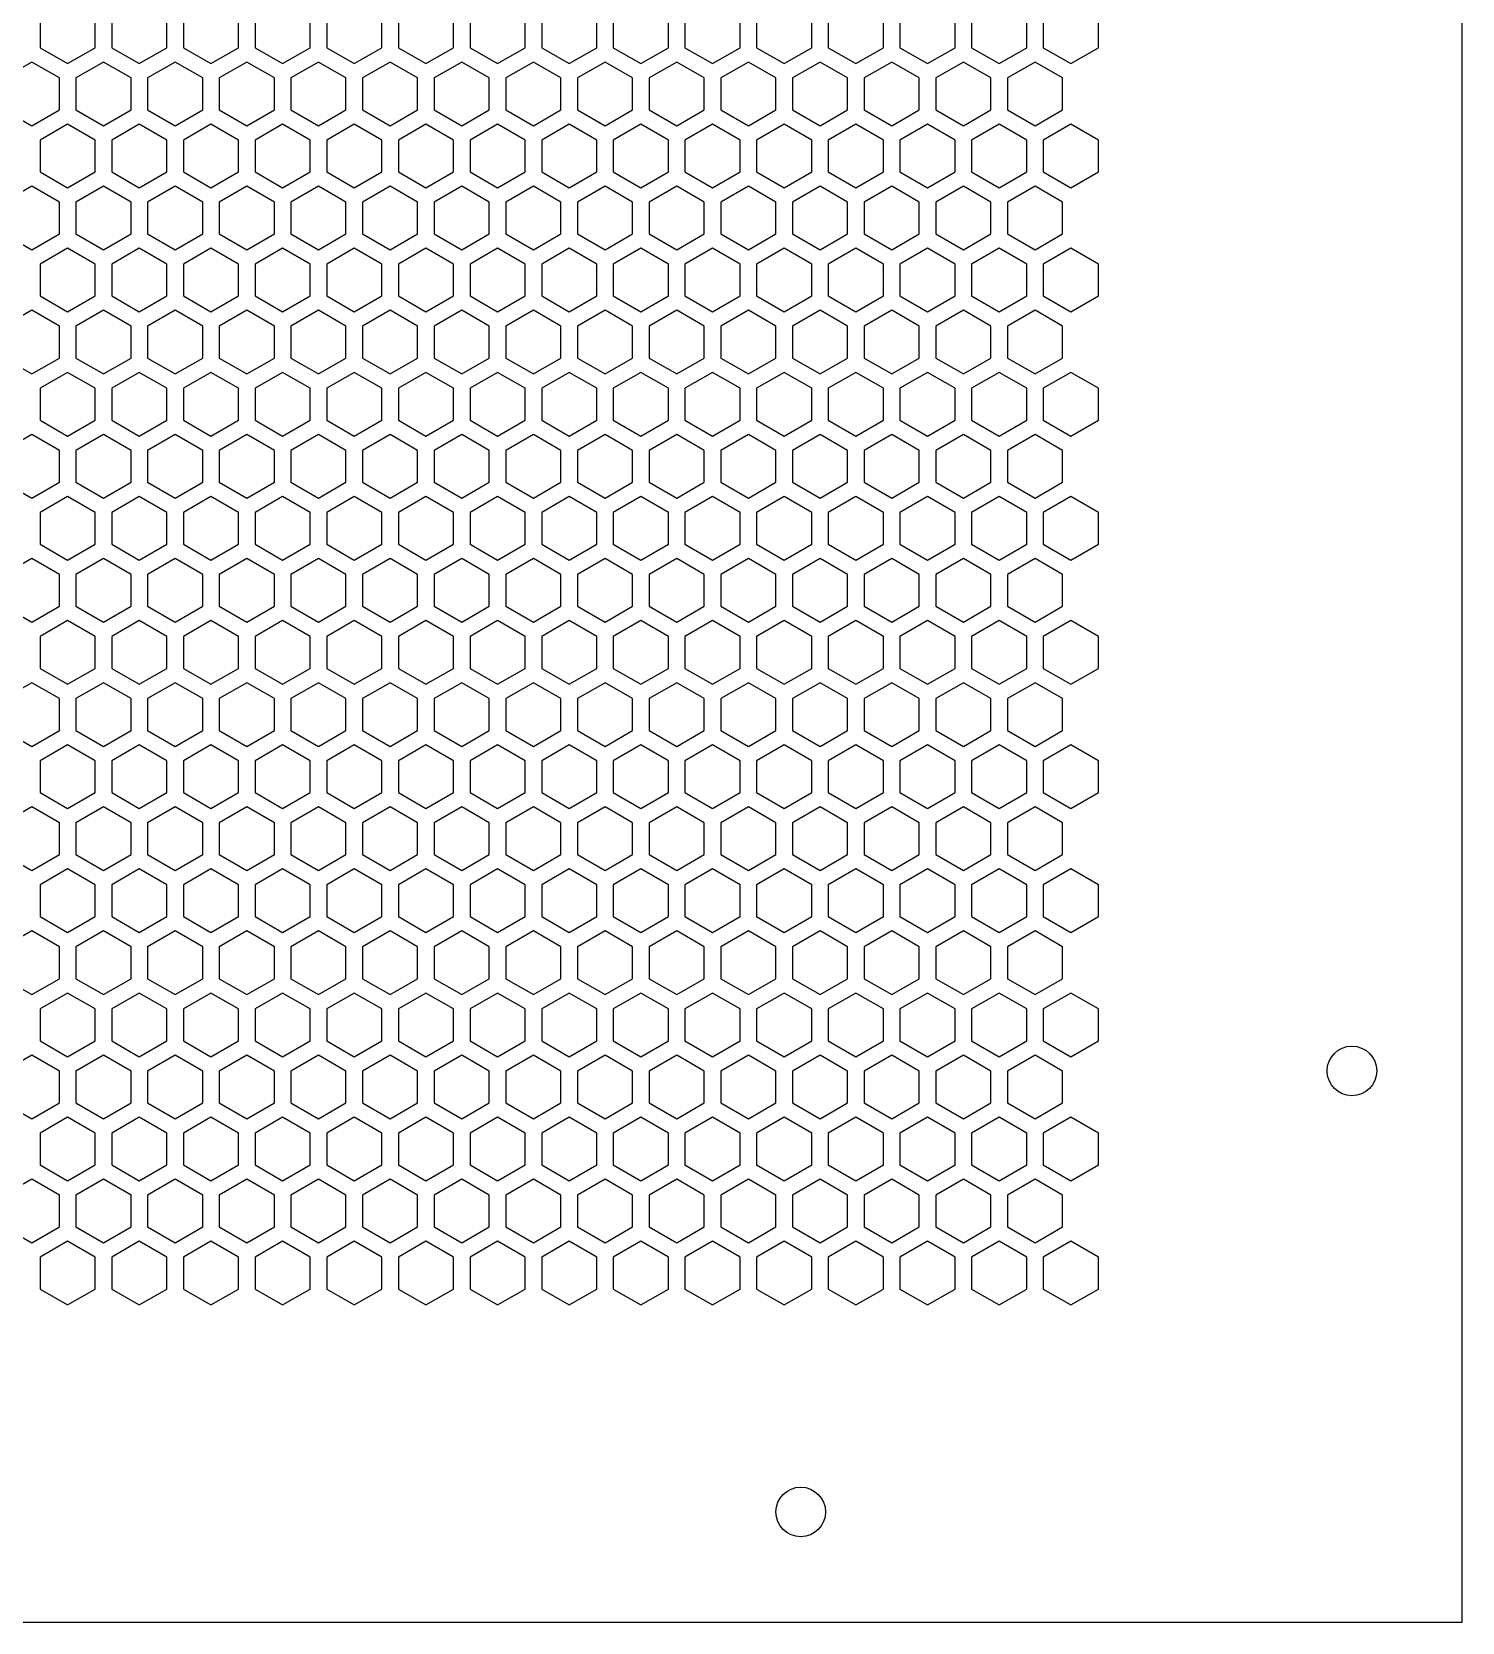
# Model space of a CAD drawing. Header units: millimetres. Extents: x 0 to 500, y 0 to 571.
# Drawn here: x 370.2 to 500, y 0 to 144.2 of the extents above; entities that cross this region are included whole.
import ezdxf

# ---------------------------------------------------------------- set-up
doc = ezdxf.new("R2010")
doc.units = ezdxf.units.MM
doc.layers.add('CUT', color=1, linetype='CONTINUOUS')

msp = doc.modelspace()

# ---------------------------------------------------------------- linework, layer by layer
at = {"layer": 'CUT'}
for p, q in [((500, 0), (500, 571)), ((0, 0), (500, 0))]:
    msp.add_line(p, q, dxfattribs=at)
for points in [[(376, 145.685), (373.5, 147.1284), (371, 145.685), (371, 142.7983), (373.5, 141.3549), (376, 142.7983)], [(382.5, 145.685), (380, 147.1284), (377.5, 145.685), (377.5, 142.7983), (380, 141.3549), (382.5, 142.7983)], [(389, 145.685), (386.5, 147.1284), (384, 145.685), (384, 142.7983), (386.5, 141.3549), (389, 142.7983)], [(395.5, 145.685), (393, 147.1284), (390.5, 145.685), (390.5, 142.7983), (393, 141.3549), (395.5, 142.7983)], [(402, 145.685), (399.5, 147.1284), (397, 145.685), (397, 142.7983), (399.5, 141.3549), (402, 142.7983)], [(408.5, 145.685), (406, 147.1284), (403.5, 145.685), (403.5, 142.7983), (406, 141.3549), (408.5, 142.7983)], [(415, 145.685), (412.5, 147.1284), (410, 145.685), (410, 142.7983), (412.5, 141.3549), (415, 142.7983)], [(421.5, 145.685), (419, 147.1284), (416.5, 145.685), (416.5, 142.7983), (419, 141.3549), (421.5, 142.7983)], [(428, 145.685), (425.5, 147.1284), (423, 145.685), (423, 142.7983), (425.5, 141.3549), (428, 142.7983)], [(434.5, 145.685), (432, 147.1284), (429.5, 145.685), (429.5, 142.7983), (432, 141.3549), (434.5, 142.7983)], [(441, 145.685), (438.5, 147.1284), (436, 145.685), (436, 142.7983), (438.5, 141.3549), (441, 142.7983)], [(447.5, 145.685), (445, 147.1284), (442.5, 145.685), (442.5, 142.7983), (445, 141.3549), (447.5, 142.7983)], [(454, 145.685), (451.5, 147.1284), (449, 145.685), (449, 142.7983), (451.5, 141.3549), (454, 142.7983)], [(460.5, 145.685), (458, 147.1284), (455.5, 145.685), (455.5, 142.7983), (458, 141.3549), (460.5, 142.7983)], [(467, 145.685), (464.5, 147.1284), (462, 145.685), (462, 142.7983), (464.5, 141.3549), (467, 142.7983)], [(372.75, 140.0559), (370.25, 141.4993), (367.75, 140.0559), (367.75, 137.1691), (370.25, 135.7258), (372.75, 137.1691)], [(379.25, 140.0559), (376.75, 141.4993), (374.25, 140.0559), (374.25, 137.1691), (376.75, 135.7258), (379.25, 137.1691)], [(385.75, 140.0559), (383.25, 141.4993), (380.75, 140.0559), (380.75, 137.1691), (383.25, 135.7258), (385.75, 137.1691)], [(392.25, 140.0559), (389.75, 141.4993), (387.25, 140.0559), (387.25, 137.1691), (389.75, 135.7258), (392.25, 137.1691)], [(398.75, 140.0559), (396.25, 141.4993), (393.75, 140.0559), (393.75, 137.1691), (396.25, 135.7258), (398.75, 137.1691)], [(405.25, 140.0559), (402.75, 141.4993), (400.25, 140.0559), (400.25, 137.1691), (402.75, 135.7258), (405.25, 137.1691)], [(411.75, 140.0559), (409.25, 141.4993), (406.75, 140.0559), (406.75, 137.1691), (409.25, 135.7258), (411.75, 137.1691)], [(418.25, 140.0559), (415.75, 141.4993), (413.25, 140.0559), (413.25, 137.1691), (415.75, 135.7258), (418.25, 137.1691)], [(424.75, 140.0559), (422.25, 141.4993), (419.75, 140.0559), (419.75, 137.1691), (422.25, 135.7258), (424.75, 137.1691)], [(431.25, 140.0559), (428.75, 141.4993), (426.25, 140.0559), (426.25, 137.1691), (428.75, 135.7258), (431.25, 137.1691)], [(437.75, 140.0559), (435.25, 141.4993), (432.75, 140.0559), (432.75, 137.1691), (435.25, 135.7258), (437.75, 137.1691)], [(444.25, 140.0559), (441.75, 141.4993), (439.25, 140.0559), (439.25, 137.1691), (441.75, 135.7258), (444.25, 137.1691)], [(450.75, 140.0559), (448.25, 141.4993), (445.75, 140.0559), (445.75, 137.1691), (448.25, 135.7258), (450.75, 137.1691)], [(457.25, 140.0559), (454.75, 141.4993), (452.25, 140.0559), (452.25, 137.1691), (454.75, 135.7258), (457.25, 137.1691)], [(463.75, 140.0559), (461.25, 141.4993), (458.75, 140.0559), (458.75, 137.1691), (461.25, 135.7258), (463.75, 137.1691)], [(376, 134.4267), (373.5, 135.8701), (371, 134.4267), (371, 131.54), (373.5, 130.0966), (376, 131.54)], [(382.5, 134.4267), (380, 135.8701), (377.5, 134.4267), (377.5, 131.54), (380, 130.0966), (382.5, 131.54)], [(389, 134.4267), (386.5, 135.8701), (384, 134.4267), (384, 131.54), (386.5, 130.0966), (389, 131.54)], [(395.5, 134.4267), (393, 135.8701), (390.5, 134.4267), (390.5, 131.54), (393, 130.0966), (395.5, 131.54)], [(402, 134.4267), (399.5, 135.8701), (397, 134.4267), (397, 131.54), (399.5, 130.0966), (402, 131.54)], [(408.5, 134.4267), (406, 135.8701), (403.5, 134.4267), (403.5, 131.54), (406, 130.0966), (408.5, 131.54)], [(415, 134.4267), (412.5, 135.8701), (410, 134.4267), (410, 131.54), (412.5, 130.0966), (415, 131.54)], [(421.5, 134.4267), (419, 135.8701), (416.5, 134.4267), (416.5, 131.54), (419, 130.0966), (421.5, 131.54)], [(428, 134.4267), (425.5, 135.8701), (423, 134.4267), (423, 131.54), (425.5, 130.0966), (428, 131.54)], [(434.5, 134.4267), (432, 135.8701), (429.5, 134.4267), (429.5, 131.54), (432, 130.0966), (434.5, 131.54)], [(441, 134.4267), (438.5, 135.8701), (436, 134.4267), (436, 131.54), (438.5, 130.0966), (441, 131.54)], [(447.5, 134.4267), (445, 135.8701), (442.5, 134.4267), (442.5, 131.54), (445, 130.0966), (447.5, 131.54)], [(454, 134.4267), (451.5, 135.8701), (449, 134.4267), (449, 131.54), (451.5, 130.0966), (454, 131.54)], [(460.5, 134.4267), (458, 135.8701), (455.5, 134.4267), (455.5, 131.54), (458, 130.0966), (460.5, 131.54)], [(467, 134.4267), (464.5, 135.8701), (462, 134.4267), (462, 131.54), (464.5, 130.0966), (467, 131.54)], [(372.75, 128.7976), (370.25, 130.2409), (367.75, 128.7976), (367.75, 125.9108), (370.25, 124.4674), (372.75, 125.9108)], [(379.25, 128.7976), (376.75, 130.2409), (374.25, 128.7976), (374.25, 125.9108), (376.75, 124.4674), (379.25, 125.9108)], [(385.75, 128.7976), (383.25, 130.2409), (380.75, 128.7976), (380.75, 125.9108), (383.25, 124.4674), (385.75, 125.9108)], [(392.25, 128.7976), (389.75, 130.2409), (387.25, 128.7976), (387.25, 125.9108), (389.75, 124.4674), (392.25, 125.9108)], [(398.75, 128.7976), (396.25, 130.2409), (393.75, 128.7976), (393.75, 125.9108), (396.25, 124.4674), (398.75, 125.9108)], [(405.25, 128.7976), (402.75, 130.2409), (400.25, 128.7976), (400.25, 125.9108), (402.75, 124.4674), (405.25, 125.9108)], [(411.75, 128.7976), (409.25, 130.2409), (406.75, 128.7976), (406.75, 125.9108), (409.25, 124.4674), (411.75, 125.9108)], [(418.25, 128.7976), (415.75, 130.2409), (413.25, 128.7976), (413.25, 125.9108), (415.75, 124.4674), (418.25, 125.9108)], [(424.75, 128.7976), (422.25, 130.2409), (419.75, 128.7976), (419.75, 125.9108), (422.25, 124.4674), (424.75, 125.9108)], [(431.25, 128.7976), (428.75, 130.2409), (426.25, 128.7976), (426.25, 125.9108), (428.75, 124.4674), (431.25, 125.9108)], [(437.75, 128.7976), (435.25, 130.2409), (432.75, 128.7976), (432.75, 125.9108), (435.25, 124.4674), (437.75, 125.9108)], [(444.25, 128.7976), (441.75, 130.2409), (439.25, 128.7976), (439.25, 125.9108), (441.75, 124.4674), (444.25, 125.9108)], [(450.75, 128.7976), (448.25, 130.2409), (445.75, 128.7976), (445.75, 125.9108), (448.25, 124.4674), (450.75, 125.9108)], [(457.25, 128.7976), (454.75, 130.2409), (452.25, 128.7976), (452.25, 125.9108), (454.75, 124.4674), (457.25, 125.9108)], [(463.75, 128.7976), (461.25, 130.2409), (458.75, 128.7976), (458.75, 125.9108), (461.25, 124.4674), (463.75, 125.9108)], [(376, 123.1684), (373.5, 124.6118), (371, 123.1684), (371, 120.2816), (373.5, 118.8383), (376, 120.2816)], [(382.5, 123.1684), (380, 124.6118), (377.5, 123.1684), (377.5, 120.2816), (380, 118.8383), (382.5, 120.2816)], [(389, 123.1684), (386.5, 124.6118), (384, 123.1684), (384, 120.2816), (386.5, 118.8383), (389, 120.2816)], [(395.5, 123.1684), (393, 124.6118), (390.5, 123.1684), (390.5, 120.2816), (393, 118.8383), (395.5, 120.2816)], [(402, 123.1684), (399.5, 124.6118), (397, 123.1684), (397, 120.2816), (399.5, 118.8383), (402, 120.2816)], [(408.5, 123.1684), (406, 124.6118), (403.5, 123.1684), (403.5, 120.2816), (406, 118.8383), (408.5, 120.2816)], [(415, 123.1684), (412.5, 124.6118), (410, 123.1684), (410, 120.2816), (412.5, 118.8383), (415, 120.2816)], [(421.5, 123.1684), (419, 124.6118), (416.5, 123.1684), (416.5, 120.2816), (419, 118.8383), (421.5, 120.2816)], [(428, 123.1684), (425.5, 124.6118), (423, 123.1684), (423, 120.2816), (425.5, 118.8383), (428, 120.2816)], [(434.5, 123.1684), (432, 124.6118), (429.5, 123.1684), (429.5, 120.2816), (432, 118.8383), (434.5, 120.2816)], [(441, 123.1684), (438.5, 124.6118), (436, 123.1684), (436, 120.2816), (438.5, 118.8383), (441, 120.2816)], [(447.5, 123.1684), (445, 124.6118), (442.5, 123.1684), (442.5, 120.2816), (445, 118.8383), (447.5, 120.2816)], [(454, 123.1684), (451.5, 124.6118), (449, 123.1684), (449, 120.2816), (451.5, 118.8383), (454, 120.2816)], [(460.5, 123.1684), (458, 124.6118), (455.5, 123.1684), (455.5, 120.2816), (458, 118.8383), (460.5, 120.2816)], [(467, 123.1684), (464.5, 124.6118), (462, 123.1684), (462, 120.2816), (464.5, 118.8383), (467, 120.2816)], [(372.75, 117.5392), (370.25, 118.9826), (367.75, 117.5392), (367.75, 114.6525), (370.25, 113.2091), (372.75, 114.6525)], [(379.25, 117.5392), (376.75, 118.9826), (374.25, 117.5392), (374.25, 114.6525), (376.75, 113.2091), (379.25, 114.6525)], [(385.75, 117.5392), (383.25, 118.9826), (380.75, 117.5392), (380.75, 114.6525), (383.25, 113.2091), (385.75, 114.6525)], [(392.25, 117.5392), (389.75, 118.9826), (387.25, 117.5392), (387.25, 114.6525), (389.75, 113.2091), (392.25, 114.6525)], [(398.75, 117.5392), (396.25, 118.9826), (393.75, 117.5392), (393.75, 114.6525), (396.25, 113.2091), (398.75, 114.6525)], [(405.25, 117.5392), (402.75, 118.9826), (400.25, 117.5392), (400.25, 114.6525), (402.75, 113.2091), (405.25, 114.6525)], [(411.75, 117.5392), (409.25, 118.9826), (406.75, 117.5392), (406.75, 114.6525), (409.25, 113.2091), (411.75, 114.6525)], [(418.25, 117.5392), (415.75, 118.9826), (413.25, 117.5392), (413.25, 114.6525), (415.75, 113.2091), (418.25, 114.6525)], [(424.75, 117.5392), (422.25, 118.9826), (419.75, 117.5392), (419.75, 114.6525), (422.25, 113.2091), (424.75, 114.6525)], [(431.25, 117.5392), (428.75, 118.9826), (426.25, 117.5392), (426.25, 114.6525), (428.75, 113.2091), (431.25, 114.6525)], [(437.75, 117.5392), (435.25, 118.9826), (432.75, 117.5392), (432.75, 114.6525), (435.25, 113.2091), (437.75, 114.6525)], [(444.25, 117.5392), (441.75, 118.9826), (439.25, 117.5392), (439.25, 114.6525), (441.75, 113.2091), (444.25, 114.6525)], [(450.75, 117.5392), (448.25, 118.9826), (445.75, 117.5392), (445.75, 114.6525), (448.25, 113.2091), (450.75, 114.6525)], [(457.25, 117.5392), (454.75, 118.9826), (452.25, 117.5392), (452.25, 114.6525), (454.75, 113.2091), (457.25, 114.6525)], [(463.75, 117.5392), (461.25, 118.9826), (458.75, 117.5392), (458.75, 114.6525), (461.25, 113.2091), (463.75, 114.6525)], [(376, 111.9101), (373.5, 113.3534), (371, 111.9101), (371, 109.0233), (373.5, 107.5799), (376, 109.0233)], [(382.5, 111.9101), (380, 113.3534), (377.5, 111.9101), (377.5, 109.0233), (380, 107.5799), (382.5, 109.0233)], [(389, 111.9101), (386.5, 113.3534), (384, 111.9101), (384, 109.0233), (386.5, 107.5799), (389, 109.0233)], [(395.5, 111.9101), (393, 113.3534), (390.5, 111.9101), (390.5, 109.0233), (393, 107.5799), (395.5, 109.0233)], [(402, 111.9101), (399.5, 113.3534), (397, 111.9101), (397, 109.0233), (399.5, 107.5799), (402, 109.0233)], [(408.5, 111.9101), (406, 113.3534), (403.5, 111.9101), (403.5, 109.0233), (406, 107.5799), (408.5, 109.0233)], [(415, 111.9101), (412.5, 113.3534), (410, 111.9101), (410, 109.0233), (412.5, 107.5799), (415, 109.0233)], [(421.5, 111.9101), (419, 113.3534), (416.5, 111.9101), (416.5, 109.0233), (419, 107.5799), (421.5, 109.0233)], [(428, 111.9101), (425.5, 113.3534), (423, 111.9101), (423, 109.0233), (425.5, 107.5799), (428, 109.0233)], [(434.5, 111.9101), (432, 113.3534), (429.5, 111.9101), (429.5, 109.0233), (432, 107.5799), (434.5, 109.0233)], [(441, 111.9101), (438.5, 113.3534), (436, 111.9101), (436, 109.0233), (438.5, 107.5799), (441, 109.0233)], [(447.5, 111.9101), (445, 113.3534), (442.5, 111.9101), (442.5, 109.0233), (445, 107.5799), (447.5, 109.0233)], [(454, 111.9101), (451.5, 113.3534), (449, 111.9101), (449, 109.0233), (451.5, 107.5799), (454, 109.0233)], [(460.5, 111.9101), (458, 113.3534), (455.5, 111.9101), (455.5, 109.0233), (458, 107.5799), (460.5, 109.0233)], [(467, 111.9101), (464.5, 113.3534), (462, 111.9101), (462, 109.0233), (464.5, 107.5799), (467, 109.0233)], [(372.75, 106.2809), (370.25, 107.7243), (367.75, 106.2809), (367.75, 103.3941), (370.25, 101.9508), (372.75, 103.3941)], [(379.25, 106.2809), (376.75, 107.7243), (374.25, 106.2809), (374.25, 103.3941), (376.75, 101.9508), (379.25, 103.3941)], [(385.75, 106.2809), (383.25, 107.7243), (380.75, 106.2809), (380.75, 103.3941), (383.25, 101.9508), (385.75, 103.3941)], [(392.25, 106.2809), (389.75, 107.7243), (387.25, 106.2809), (387.25, 103.3941), (389.75, 101.9508), (392.25, 103.3941)], [(398.75, 106.2809), (396.25, 107.7243), (393.75, 106.2809), (393.75, 103.3941), (396.25, 101.9508), (398.75, 103.3941)], [(405.25, 106.2809), (402.75, 107.7243), (400.25, 106.2809), (400.25, 103.3941), (402.75, 101.9508), (405.25, 103.3941)], [(411.75, 106.2809), (409.25, 107.7243), (406.75, 106.2809), (406.75, 103.3941), (409.25, 101.9508), (411.75, 103.3941)], [(418.25, 106.2809), (415.75, 107.7243), (413.25, 106.2809), (413.25, 103.3941), (415.75, 101.9508), (418.25, 103.3941)], [(424.75, 106.2809), (422.25, 107.7243), (419.75, 106.2809), (419.75, 103.3941), (422.25, 101.9508), (424.75, 103.3941)], [(431.25, 106.2809), (428.75, 107.7243), (426.25, 106.2809), (426.25, 103.3941), (428.75, 101.9508), (431.25, 103.3941)], [(437.75, 106.2809), (435.25, 107.7243), (432.75, 106.2809), (432.75, 103.3941), (435.25, 101.9508), (437.75, 103.3941)], [(444.25, 106.2809), (441.75, 107.7243), (439.25, 106.2809), (439.25, 103.3941), (441.75, 101.9508), (444.25, 103.3941)], [(450.75, 106.2809), (448.25, 107.7243), (445.75, 106.2809), (445.75, 103.3941), (448.25, 101.9508), (450.75, 103.3941)], [(457.25, 106.2809), (454.75, 107.7243), (452.25, 106.2809), (452.25, 103.3941), (454.75, 101.9508), (457.25, 103.3941)], [(463.75, 106.2809), (461.25, 107.7243), (458.75, 106.2809), (458.75, 103.3941), (461.25, 101.9508), (463.75, 103.3941)], [(376, 100.6517), (373.5, 102.0951), (371, 100.6517), (371, 97.765), (373.5, 96.3216), (376, 97.765)], [(382.5, 100.6517), (380, 102.0951), (377.5, 100.6517), (377.5, 97.765), (380, 96.3216), (382.5, 97.765)], [(389, 100.6517), (386.5, 102.0951), (384, 100.6517), (384, 97.765), (386.5, 96.3216), (389, 97.765)], [(395.5, 100.6517), (393, 102.0951), (390.5, 100.6517), (390.5, 97.765), (393, 96.3216), (395.5, 97.765)], [(402, 100.6517), (399.5, 102.0951), (397, 100.6517), (397, 97.765), (399.5, 96.3216), (402, 97.765)], [(408.5, 100.6517), (406, 102.0951), (403.5, 100.6517), (403.5, 97.765), (406, 96.3216), (408.5, 97.765)], [(415, 100.6517), (412.5, 102.0951), (410, 100.6517), (410, 97.765), (412.5, 96.3216), (415, 97.765)], [(421.5, 100.6517), (419, 102.0951), (416.5, 100.6517), (416.5, 97.765), (419, 96.3216), (421.5, 97.765)], [(428, 100.6517), (425.5, 102.0951), (423, 100.6517), (423, 97.765), (425.5, 96.3216), (428, 97.765)], [(434.5, 100.6517), (432, 102.0951), (429.5, 100.6517), (429.5, 97.765), (432, 96.3216), (434.5, 97.765)], [(441, 100.6517), (438.5, 102.0951), (436, 100.6517), (436, 97.765), (438.5, 96.3216), (441, 97.765)], [(447.5, 100.6517), (445, 102.0951), (442.5, 100.6517), (442.5, 97.765), (445, 96.3216), (447.5, 97.765)], [(454, 100.6517), (451.5, 102.0951), (449, 100.6517), (449, 97.765), (451.5, 96.3216), (454, 97.765)], [(460.5, 100.6517), (458, 102.0951), (455.5, 100.6517), (455.5, 97.765), (458, 96.3216), (460.5, 97.765)], [(467, 100.6517), (464.5, 102.0951), (462, 100.6517), (462, 97.765), (464.5, 96.3216), (467, 97.765)], [(372.75, 95.0226), (370.25, 96.4659), (367.75, 95.0226), (367.75, 92.1358), (370.25, 90.6924), (372.75, 92.1358)], [(379.25, 95.0226), (376.75, 96.4659), (374.25, 95.0226), (374.25, 92.1358), (376.75, 90.6924), (379.25, 92.1358)], [(385.75, 95.0226), (383.25, 96.4659), (380.75, 95.0226), (380.75, 92.1358), (383.25, 90.6924), (385.75, 92.1358)], [(392.25, 95.0226), (389.75, 96.4659), (387.25, 95.0226), (387.25, 92.1358), (389.75, 90.6924), (392.25, 92.1358)], [(398.75, 95.0226), (396.25, 96.4659), (393.75, 95.0226), (393.75, 92.1358), (396.25, 90.6924), (398.75, 92.1358)], [(405.25, 95.0226), (402.75, 96.4659), (400.25, 95.0226), (400.25, 92.1358), (402.75, 90.6924), (405.25, 92.1358)], [(411.75, 95.0226), (409.25, 96.4659), (406.75, 95.0226), (406.75, 92.1358), (409.25, 90.6924), (411.75, 92.1358)], [(418.25, 95.0226), (415.75, 96.4659), (413.25, 95.0226), (413.25, 92.1358), (415.75, 90.6924), (418.25, 92.1358)], [(424.75, 95.0226), (422.25, 96.4659), (419.75, 95.0226), (419.75, 92.1358), (422.25, 90.6924), (424.75, 92.1358)], [(431.25, 95.0226), (428.75, 96.4659), (426.25, 95.0226), (426.25, 92.1358), (428.75, 90.6924), (431.25, 92.1358)], [(437.75, 95.0226), (435.25, 96.4659), (432.75, 95.0226), (432.75, 92.1358), (435.25, 90.6924), (437.75, 92.1358)], [(444.25, 95.0226), (441.75, 96.4659), (439.25, 95.0226), (439.25, 92.1358), (441.75, 90.6924), (444.25, 92.1358)], [(450.75, 95.0226), (448.25, 96.4659), (445.75, 95.0226), (445.75, 92.1358), (448.25, 90.6924), (450.75, 92.1358)], [(457.25, 95.0226), (454.75, 96.4659), (452.25, 95.0226), (452.25, 92.1358), (454.75, 90.6924), (457.25, 92.1358)], [(463.75, 95.0226), (461.25, 96.4659), (458.75, 95.0226), (458.75, 92.1358), (461.25, 90.6924), (463.75, 92.1358)], [(376, 89.3934), (373.5, 90.8368), (371, 89.3934), (371, 86.5066), (373.5, 85.0633), (376, 86.5066)], [(382.5, 89.3934), (380, 90.8368), (377.5, 89.3934), (377.5, 86.5066), (380, 85.0633), (382.5, 86.5066)], [(389, 89.3934), (386.5, 90.8368), (384, 89.3934), (384, 86.5066), (386.5, 85.0633), (389, 86.5066)], [(395.5, 89.3934), (393, 90.8368), (390.5, 89.3934), (390.5, 86.5066), (393, 85.0633), (395.5, 86.5066)], [(402, 89.3934), (399.5, 90.8368), (397, 89.3934), (397, 86.5066), (399.5, 85.0633), (402, 86.5066)], [(408.5, 89.3934), (406, 90.8368), (403.5, 89.3934), (403.5, 86.5066), (406, 85.0633), (408.5, 86.5066)], [(415, 89.3934), (412.5, 90.8368), (410, 89.3934), (410, 86.5066), (412.5, 85.0633), (415, 86.5066)], [(421.5, 89.3934), (419, 90.8368), (416.5, 89.3934), (416.5, 86.5066), (419, 85.0633), (421.5, 86.5066)], [(428, 89.3934), (425.5, 90.8368), (423, 89.3934), (423, 86.5066), (425.5, 85.0633), (428, 86.5066)], [(434.5, 89.3934), (432, 90.8368), (429.5, 89.3934), (429.5, 86.5066), (432, 85.0633), (434.5, 86.5066)], [(441, 89.3934), (438.5, 90.8368), (436, 89.3934), (436, 86.5066), (438.5, 85.0633), (441, 86.5066)], [(447.5, 89.3934), (445, 90.8368), (442.5, 89.3934), (442.5, 86.5066), (445, 85.0633), (447.5, 86.5066)], [(454, 89.3934), (451.5, 90.8368), (449, 89.3934), (449, 86.5066), (451.5, 85.0633), (454, 86.5066)], [(460.5, 89.3934), (458, 90.8368), (455.5, 89.3934), (455.5, 86.5066), (458, 85.0633), (460.5, 86.5066)], [(467, 89.3934), (464.5, 90.8368), (462, 89.3934), (462, 86.5066), (464.5, 85.0633), (467, 86.5066)], [(372.75, 83.7642), (370.25, 85.2076), (367.75, 83.7642), (367.75, 80.8775), (370.25, 79.4341), (372.75, 80.8775)], [(379.25, 83.7642), (376.75, 85.2076), (374.25, 83.7642), (374.25, 80.8775), (376.75, 79.4341), (379.25, 80.8775)], [(385.75, 83.7642), (383.25, 85.2076), (380.75, 83.7642), (380.75, 80.8775), (383.25, 79.4341), (385.75, 80.8775)], [(392.25, 83.7642), (389.75, 85.2076), (387.25, 83.7642), (387.25, 80.8775), (389.75, 79.4341), (392.25, 80.8775)], [(398.75, 83.7642), (396.25, 85.2076), (393.75, 83.7642), (393.75, 80.8775), (396.25, 79.4341), (398.75, 80.8775)], [(405.25, 83.7642), (402.75, 85.2076), (400.25, 83.7642), (400.25, 80.8775), (402.75, 79.4341), (405.25, 80.8775)], [(411.75, 83.7642), (409.25, 85.2076), (406.75, 83.7642), (406.75, 80.8775), (409.25, 79.4341), (411.75, 80.8775)], [(418.25, 83.7642), (415.75, 85.2076), (413.25, 83.7642), (413.25, 80.8775), (415.75, 79.4341), (418.25, 80.8775)], [(424.75, 83.7642), (422.25, 85.2076), (419.75, 83.7642), (419.75, 80.8775), (422.25, 79.4341), (424.75, 80.8775)], [(431.25, 83.7642), (428.75, 85.2076), (426.25, 83.7642), (426.25, 80.8775), (428.75, 79.4341), (431.25, 80.8775)], [(437.75, 83.7642), (435.25, 85.2076), (432.75, 83.7642), (432.75, 80.8775), (435.25, 79.4341), (437.75, 80.8775)], [(444.25, 83.7642), (441.75, 85.2076), (439.25, 83.7642), (439.25, 80.8775), (441.75, 79.4341), (444.25, 80.8775)], [(450.75, 83.7642), (448.25, 85.2076), (445.75, 83.7642), (445.75, 80.8775), (448.25, 79.4341), (450.75, 80.8775)], [(457.25, 83.7642), (454.75, 85.2076), (452.25, 83.7642), (452.25, 80.8775), (454.75, 79.4341), (457.25, 80.8775)], [(463.75, 83.7642), (461.25, 85.2076), (458.75, 83.7642), (458.75, 80.8775), (461.25, 79.4341), (463.75, 80.8775)], [(376, 78.1351), (373.5, 79.5784), (371, 78.1351), (371, 75.2483), (373.5, 73.8049), (376, 75.2483)], [(382.5, 78.1351), (380, 79.5784), (377.5, 78.1351), (377.5, 75.2483), (380, 73.8049), (382.5, 75.2483)], [(389, 78.1351), (386.5, 79.5784), (384, 78.1351), (384, 75.2483), (386.5, 73.8049), (389, 75.2483)], [(395.5, 78.1351), (393, 79.5784), (390.5, 78.1351), (390.5, 75.2483), (393, 73.8049), (395.5, 75.2483)], [(402, 78.1351), (399.5, 79.5784), (397, 78.1351), (397, 75.2483), (399.5, 73.8049), (402, 75.2483)], [(408.5, 78.1351), (406, 79.5784), (403.5, 78.1351), (403.5, 75.2483), (406, 73.8049), (408.5, 75.2483)], [(415, 78.1351), (412.5, 79.5784), (410, 78.1351), (410, 75.2483), (412.5, 73.8049), (415, 75.2483)], [(421.5, 78.1351), (419, 79.5784), (416.5, 78.1351), (416.5, 75.2483), (419, 73.8049), (421.5, 75.2483)], [(428, 78.1351), (425.5, 79.5784), (423, 78.1351), (423, 75.2483), (425.5, 73.8049), (428, 75.2483)], [(434.5, 78.1351), (432, 79.5784), (429.5, 78.1351), (429.5, 75.2483), (432, 73.8049), (434.5, 75.2483)], [(441, 78.1351), (438.5, 79.5784), (436, 78.1351), (436, 75.2483), (438.5, 73.8049), (441, 75.2483)], [(447.5, 78.1351), (445, 79.5784), (442.5, 78.1351), (442.5, 75.2483), (445, 73.8049), (447.5, 75.2483)], [(454, 78.1351), (451.5, 79.5784), (449, 78.1351), (449, 75.2483), (451.5, 73.8049), (454, 75.2483)], [(460.5, 78.1351), (458, 79.5784), (455.5, 78.1351), (455.5, 75.2483), (458, 73.8049), (460.5, 75.2483)], [(467, 78.1351), (464.5, 79.5784), (462, 78.1351), (462, 75.2483), (464.5, 73.8049), (467, 75.2483)], [(372.75, 72.5059), (370.25, 73.9493), (367.75, 72.5059), (367.75, 69.6191), (370.25, 68.1758), (372.75, 69.6191)], [(379.25, 72.5059), (376.75, 73.9493), (374.25, 72.5059), (374.25, 69.6191), (376.75, 68.1758), (379.25, 69.6191)], [(385.75, 72.5059), (383.25, 73.9493), (380.75, 72.5059), (380.75, 69.6191), (383.25, 68.1758), (385.75, 69.6191)], [(392.25, 72.5059), (389.75, 73.9493), (387.25, 72.5059), (387.25, 69.6191), (389.75, 68.1758), (392.25, 69.6191)], [(398.75, 72.5059), (396.25, 73.9493), (393.75, 72.5059), (393.75, 69.6191), (396.25, 68.1758), (398.75, 69.6191)], [(405.25, 72.5059), (402.75, 73.9493), (400.25, 72.5059), (400.25, 69.6191), (402.75, 68.1758), (405.25, 69.6191)], [(411.75, 72.5059), (409.25, 73.9493), (406.75, 72.5059), (406.75, 69.6191), (409.25, 68.1758), (411.75, 69.6191)], [(418.25, 72.5059), (415.75, 73.9493), (413.25, 72.5059), (413.25, 69.6191), (415.75, 68.1758), (418.25, 69.6191)], [(424.75, 72.5059), (422.25, 73.9493), (419.75, 72.5059), (419.75, 69.6191), (422.25, 68.1758), (424.75, 69.6191)], [(431.25, 72.5059), (428.75, 73.9493), (426.25, 72.5059), (426.25, 69.6191), (428.75, 68.1758), (431.25, 69.6191)], [(437.75, 72.5059), (435.25, 73.9493), (432.75, 72.5059), (432.75, 69.6191), (435.25, 68.1758), (437.75, 69.6191)], [(444.25, 72.5059), (441.75, 73.9493), (439.25, 72.5059), (439.25, 69.6191), (441.75, 68.1758), (444.25, 69.6191)], [(450.75, 72.5059), (448.25, 73.9493), (445.75, 72.5059), (445.75, 69.6191), (448.25, 68.1758), (450.75, 69.6191)], [(457.25, 72.5059), (454.75, 73.9493), (452.25, 72.5059), (452.25, 69.6191), (454.75, 68.1758), (457.25, 69.6191)], [(463.75, 72.5059), (461.25, 73.9493), (458.75, 72.5059), (458.75, 69.6191), (461.25, 68.1758), (463.75, 69.6191)], [(376, 66.8767), (373.5, 68.3201), (371, 66.8767), (371, 63.99), (373.5, 62.5466), (376, 63.99)], [(382.5, 66.8767), (380, 68.3201), (377.5, 66.8767), (377.5, 63.99), (380, 62.5466), (382.5, 63.99)], [(389, 66.8767), (386.5, 68.3201), (384, 66.8767), (384, 63.99), (386.5, 62.5466), (389, 63.99)], [(395.5, 66.8767), (393, 68.3201), (390.5, 66.8767), (390.5, 63.99), (393, 62.5466), (395.5, 63.99)], [(402, 66.8767), (399.5, 68.3201), (397, 66.8767), (397, 63.99), (399.5, 62.5466), (402, 63.99)], [(408.5, 66.8767), (406, 68.3201), (403.5, 66.8767), (403.5, 63.99), (406, 62.5466), (408.5, 63.99)], [(415, 66.8767), (412.5, 68.3201), (410, 66.8767), (410, 63.99), (412.5, 62.5466), (415, 63.99)], [(421.5, 66.8767), (419, 68.3201), (416.5, 66.8767), (416.5, 63.99), (419, 62.5466), (421.5, 63.99)], [(428, 66.8767), (425.5, 68.3201), (423, 66.8767), (423, 63.99), (425.5, 62.5466), (428, 63.99)], [(434.5, 66.8767), (432, 68.3201), (429.5, 66.8767), (429.5, 63.99), (432, 62.5466), (434.5, 63.99)], [(441, 66.8767), (438.5, 68.3201), (436, 66.8767), (436, 63.99), (438.5, 62.5466), (441, 63.99)], [(447.5, 66.8767), (445, 68.3201), (442.5, 66.8767), (442.5, 63.99), (445, 62.5466), (447.5, 63.99)], [(454, 66.8767), (451.5, 68.3201), (449, 66.8767), (449, 63.99), (451.5, 62.5466), (454, 63.99)], [(460.5, 66.8767), (458, 68.3201), (455.5, 66.8767), (455.5, 63.99), (458, 62.5466), (460.5, 63.99)], [(467, 66.8767), (464.5, 68.3201), (462, 66.8767), (462, 63.99), (464.5, 62.5466), (467, 63.99)], [(372.75, 61.2476), (370.25, 62.6909), (367.75, 61.2476), (367.75, 58.3608), (370.25, 56.9174), (372.75, 58.3608)], [(379.25, 61.2476), (376.75, 62.6909), (374.25, 61.2476), (374.25, 58.3608), (376.75, 56.9174), (379.25, 58.3608)], [(385.75, 61.2476), (383.25, 62.6909), (380.75, 61.2476), (380.75, 58.3608), (383.25, 56.9174), (385.75, 58.3608)], [(392.25, 61.2476), (389.75, 62.6909), (387.25, 61.2476), (387.25, 58.3608), (389.75, 56.9174), (392.25, 58.3608)], [(398.75, 61.2476), (396.25, 62.6909), (393.75, 61.2476), (393.75, 58.3608), (396.25, 56.9174), (398.75, 58.3608)], [(405.25, 61.2476), (402.75, 62.6909), (400.25, 61.2476), (400.25, 58.3608), (402.75, 56.9174), (405.25, 58.3608)], [(411.75, 61.2476), (409.25, 62.6909), (406.75, 61.2476), (406.75, 58.3608), (409.25, 56.9174), (411.75, 58.3608)], [(418.25, 61.2476), (415.75, 62.6909), (413.25, 61.2476), (413.25, 58.3608), (415.75, 56.9174), (418.25, 58.3608)], [(424.75, 61.2476), (422.25, 62.6909), (419.75, 61.2476), (419.75, 58.3608), (422.25, 56.9174), (424.75, 58.3608)], [(431.25, 61.2476), (428.75, 62.6909), (426.25, 61.2476), (426.25, 58.3608), (428.75, 56.9174), (431.25, 58.3608)], [(437.75, 61.2476), (435.25, 62.6909), (432.75, 61.2476), (432.75, 58.3608), (435.25, 56.9174), (437.75, 58.3608)], [(444.25, 61.2476), (441.75, 62.6909), (439.25, 61.2476), (439.25, 58.3608), (441.75, 56.9174), (444.25, 58.3608)], [(450.75, 61.2476), (448.25, 62.6909), (445.75, 61.2476), (445.75, 58.3608), (448.25, 56.9174), (450.75, 58.3608)], [(457.25, 61.2476), (454.75, 62.6909), (452.25, 61.2476), (452.25, 58.3608), (454.75, 56.9174), (457.25, 58.3608)], [(463.75, 61.2476), (461.25, 62.6909), (458.75, 61.2476), (458.75, 58.3608), (461.25, 56.9174), (463.75, 58.3608)], [(376, 55.6184), (373.5, 57.0618), (371, 55.6184), (371, 52.7317), (373.5, 51.2883), (376, 52.7317)], [(382.5, 55.6184), (380, 57.0618), (377.5, 55.6184), (377.5, 52.7317), (380, 51.2883), (382.5, 52.7317)], [(389, 55.6184), (386.5, 57.0618), (384, 55.6184), (384, 52.7317), (386.5, 51.2883), (389, 52.7317)], [(395.5, 55.6184), (393, 57.0618), (390.5, 55.6184), (390.5, 52.7317), (393, 51.2883), (395.5, 52.7317)], [(402, 55.6184), (399.5, 57.0618), (397, 55.6184), (397, 52.7317), (399.5, 51.2883), (402, 52.7317)], [(408.5, 55.6184), (406, 57.0618), (403.5, 55.6184), (403.5, 52.7317), (406, 51.2883), (408.5, 52.7317)], [(415, 55.6184), (412.5, 57.0618), (410, 55.6184), (410, 52.7317), (412.5, 51.2883), (415, 52.7317)], [(421.5, 55.6184), (419, 57.0618), (416.5, 55.6184), (416.5, 52.7317), (419, 51.2883), (421.5, 52.7317)], [(428, 55.6184), (425.5, 57.0618), (423, 55.6184), (423, 52.7317), (425.5, 51.2883), (428, 52.7317)], [(434.5, 55.6184), (432, 57.0618), (429.5, 55.6184), (429.5, 52.7317), (432, 51.2883), (434.5, 52.7317)], [(441, 55.6184), (438.5, 57.0618), (436, 55.6184), (436, 52.7317), (438.5, 51.2883), (441, 52.7317)], [(447.5, 55.6184), (445, 57.0618), (442.5, 55.6184), (442.5, 52.7317), (445, 51.2883), (447.5, 52.7317)], [(454, 55.6184), (451.5, 57.0618), (449, 55.6184), (449, 52.7317), (451.5, 51.2883), (454, 52.7317)], [(460.5, 55.6184), (458, 57.0618), (455.5, 55.6184), (455.5, 52.7317), (458, 51.2883), (460.5, 52.7317)], [(467, 55.6184), (464.5, 57.0618), (462, 55.6184), (462, 52.7317), (464.5, 51.2883), (467, 52.7317)], [(372.75, 49.9892), (370.25, 51.4326), (367.75, 49.9892), (367.75, 47.1025), (370.25, 45.6591), (372.75, 47.1025)], [(379.25, 49.9892), (376.75, 51.4326), (374.25, 49.9892), (374.25, 47.1025), (376.75, 45.6591), (379.25, 47.1025)], [(385.75, 49.9892), (383.25, 51.4326), (380.75, 49.9892), (380.75, 47.1025), (383.25, 45.6591), (385.75, 47.1025)], [(392.25, 49.9892), (389.75, 51.4326), (387.25, 49.9892), (387.25, 47.1025), (389.75, 45.6591), (392.25, 47.1025)], [(398.75, 49.9892), (396.25, 51.4326), (393.75, 49.9892), (393.75, 47.1025), (396.25, 45.6591), (398.75, 47.1025)], [(405.25, 49.9892), (402.75, 51.4326), (400.25, 49.9892), (400.25, 47.1025), (402.75, 45.6591), (405.25, 47.1025)], [(411.75, 49.9892), (409.25, 51.4326), (406.75, 49.9892), (406.75, 47.1025), (409.25, 45.6591), (411.75, 47.1025)], [(418.25, 49.9892), (415.75, 51.4326), (413.25, 49.9892), (413.25, 47.1025), (415.75, 45.6591), (418.25, 47.1025)], [(424.75, 49.9892), (422.25, 51.4326), (419.75, 49.9892), (419.75, 47.1025), (422.25, 45.6591), (424.75, 47.1025)], [(431.25, 49.9892), (428.75, 51.4326), (426.25, 49.9892), (426.25, 47.1025), (428.75, 45.6591), (431.25, 47.1025)], [(437.75, 49.9892), (435.25, 51.4326), (432.75, 49.9892), (432.75, 47.1025), (435.25, 45.6591), (437.75, 47.1025)], [(444.25, 49.9892), (441.75, 51.4326), (439.25, 49.9892), (439.25, 47.1025), (441.75, 45.6591), (444.25, 47.1025)], [(450.75, 49.9892), (448.25, 51.4326), (445.75, 49.9892), (445.75, 47.1025), (448.25, 45.6591), (450.75, 47.1025)], [(457.25, 49.9892), (454.75, 51.4326), (452.25, 49.9892), (452.25, 47.1025), (454.75, 45.6591), (457.25, 47.1025)], [(463.75, 49.9892), (461.25, 51.4326), (458.75, 49.9892), (458.75, 47.1025), (461.25, 45.6591), (463.75, 47.1025)], [(376, 44.3601), (373.5, 45.8034), (371, 44.3601), (371, 41.4733), (373.5, 40.0299), (376, 41.4733)], [(382.5, 44.3601), (380, 45.8034), (377.5, 44.3601), (377.5, 41.4733), (380, 40.0299), (382.5, 41.4733)], [(389, 44.3601), (386.5, 45.8034), (384, 44.3601), (384, 41.4733), (386.5, 40.0299), (389, 41.4733)], [(395.5, 44.3601), (393, 45.8034), (390.5, 44.3601), (390.5, 41.4733), (393, 40.0299), (395.5, 41.4733)], [(402, 44.3601), (399.5, 45.8034), (397, 44.3601), (397, 41.4733), (399.5, 40.0299), (402, 41.4733)], [(408.5, 44.3601), (406, 45.8034), (403.5, 44.3601), (403.5, 41.4733), (406, 40.0299), (408.5, 41.4733)], [(415, 44.3601), (412.5, 45.8034), (410, 44.3601), (410, 41.4733), (412.5, 40.0299), (415, 41.4733)], [(421.5, 44.3601), (419, 45.8034), (416.5, 44.3601), (416.5, 41.4733), (419, 40.0299), (421.5, 41.4733)], [(428, 44.3601), (425.5, 45.8034), (423, 44.3601), (423, 41.4733), (425.5, 40.0299), (428, 41.4733)], [(434.5, 44.3601), (432, 45.8034), (429.5, 44.3601), (429.5, 41.4733), (432, 40.0299), (434.5, 41.4733)], [(441, 44.3601), (438.5, 45.8034), (436, 44.3601), (436, 41.4733), (438.5, 40.0299), (441, 41.4733)], [(447.5, 44.3601), (445, 45.8034), (442.5, 44.3601), (442.5, 41.4733), (445, 40.0299), (447.5, 41.4733)], [(454, 44.3601), (451.5, 45.8034), (449, 44.3601), (449, 41.4733), (451.5, 40.0299), (454, 41.4733)], [(460.5, 44.3601), (458, 45.8034), (455.5, 44.3601), (455.5, 41.4733), (458, 40.0299), (460.5, 41.4733)], [(467, 44.3601), (464.5, 45.8034), (462, 44.3601), (462, 41.4733), (464.5, 40.0299), (467, 41.4733)], [(372.75, 38.7309), (370.25, 40.1743), (367.75, 38.7309), (367.75, 35.8442), (370.25, 34.4008), (372.75, 35.8442)], [(379.25, 38.7309), (376.75, 40.1743), (374.25, 38.7309), (374.25, 35.8442), (376.75, 34.4008), (379.25, 35.8442)], [(385.75, 38.7309), (383.25, 40.1743), (380.75, 38.7309), (380.75, 35.8442), (383.25, 34.4008), (385.75, 35.8442)], [(392.25, 38.7309), (389.75, 40.1743), (387.25, 38.7309), (387.25, 35.8442), (389.75, 34.4008), (392.25, 35.8442)], [(398.75, 38.7309), (396.25, 40.1743), (393.75, 38.7309), (393.75, 35.8442), (396.25, 34.4008), (398.75, 35.8442)], [(405.25, 38.7309), (402.75, 40.1743), (400.25, 38.7309), (400.25, 35.8442), (402.75, 34.4008), (405.25, 35.8442)], [(411.75, 38.7309), (409.25, 40.1743), (406.75, 38.7309), (406.75, 35.8442), (409.25, 34.4008), (411.75, 35.8442)], [(418.25, 38.7309), (415.75, 40.1743), (413.25, 38.7309), (413.25, 35.8442), (415.75, 34.4008), (418.25, 35.8442)], [(424.75, 38.7309), (422.25, 40.1743), (419.75, 38.7309), (419.75, 35.8442), (422.25, 34.4008), (424.75, 35.8442)], [(431.25, 38.7309), (428.75, 40.1743), (426.25, 38.7309), (426.25, 35.8442), (428.75, 34.4008), (431.25, 35.8442)], [(437.75, 38.7309), (435.25, 40.1743), (432.75, 38.7309), (432.75, 35.8442), (435.25, 34.4008), (437.75, 35.8442)], [(444.25, 38.7309), (441.75, 40.1743), (439.25, 38.7309), (439.25, 35.8442), (441.75, 34.4008), (444.25, 35.8442)], [(450.75, 38.7309), (448.25, 40.1743), (445.75, 38.7309), (445.75, 35.8442), (448.25, 34.4008), (450.75, 35.8442)], [(457.25, 38.7309), (454.75, 40.1743), (452.25, 38.7309), (452.25, 35.8442), (454.75, 34.4008), (457.25, 35.8442)], [(463.75, 38.7309), (461.25, 40.1743), (458.75, 38.7309), (458.75, 35.8442), (461.25, 34.4008), (463.75, 35.8442)], [(376, 33.1017), (373.5, 34.5451), (371, 33.1017), (371, 30.215), (373.5, 28.7716), (376, 30.215)], [(382.5, 33.1017), (380, 34.5451), (377.5, 33.1017), (377.5, 30.215), (380, 28.7716), (382.5, 30.215)], [(389, 33.1017), (386.5, 34.5451), (384, 33.1017), (384, 30.215), (386.5, 28.7716), (389, 30.215)], [(395.5, 33.1017), (393, 34.5451), (390.5, 33.1017), (390.5, 30.215), (393, 28.7716), (395.5, 30.215)], [(402, 33.1017), (399.5, 34.5451), (397, 33.1017), (397, 30.215), (399.5, 28.7716), (402, 30.215)], [(408.5, 33.1017), (406, 34.5451), (403.5, 33.1017), (403.5, 30.215), (406, 28.7716), (408.5, 30.215)], [(415, 33.1017), (412.5, 34.5451), (410, 33.1017), (410, 30.215), (412.5, 28.7716), (415, 30.215)], [(421.5, 33.1017), (419, 34.5451), (416.5, 33.1017), (416.5, 30.215), (419, 28.7716), (421.5, 30.215)], [(428, 33.1017), (425.5, 34.5451), (423, 33.1017), (423, 30.215), (425.5, 28.7716), (428, 30.215)], [(434.5, 33.1017), (432, 34.5451), (429.5, 33.1017), (429.5, 30.215), (432, 28.7716), (434.5, 30.215)], [(441, 33.1017), (438.5, 34.5451), (436, 33.1017), (436, 30.215), (438.5, 28.7716), (441, 30.215)], [(447.5, 33.1017), (445, 34.5451), (442.5, 33.1017), (442.5, 30.215), (445, 28.7716), (447.5, 30.215)], [(454, 33.1017), (451.5, 34.5451), (449, 33.1017), (449, 30.215), (451.5, 28.7716), (454, 30.215)], [(460.5, 33.1017), (458, 34.5451), (455.5, 33.1017), (455.5, 30.215), (458, 28.7716), (460.5, 30.215)], [(467, 33.1017), (464.5, 34.5451), (462, 33.1017), (462, 30.215), (464.5, 28.7716), (467, 30.215)]]:
    msp.add_lwpolyline(points, close=True, dxfattribs=at)
for centre in [(490, 50), (440, 10)]:
    msp.add_circle(centre, 2.25, dxfattribs=at)

doc.saveas('drawing.dxf')
